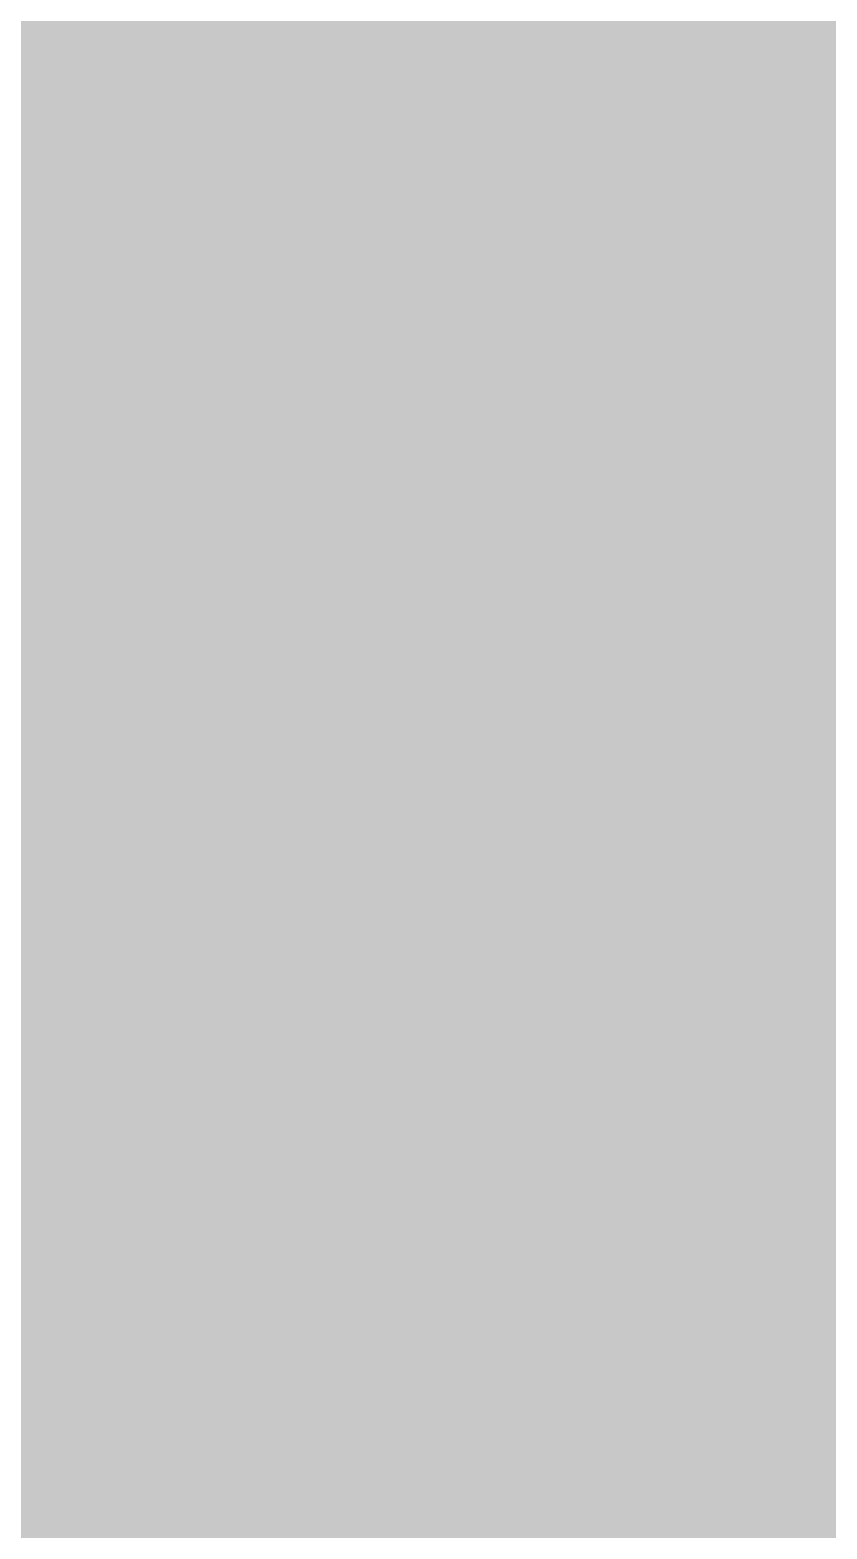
# Model space of a CAD drawing. Header units: inches. Extents: x 0 to 594, y 0 to 420.
# Drawn here: x 364.837 to 365.234, y 297.322 to 298.07 of the extents above; entities that cross this region are included whole.
import ezdxf

# ---------------------------------------------------------------- set-up
doc = ezdxf.new("R2010")
doc.units = ezdxf.units.IN
doc.layers.add('Sheet', color=255, linetype='Continuous')

msp = doc.modelspace()

# ---------------------------------------------------------------- linework, layer by layer
at = {"layer": 'Sheet'}
for points in [[(365.00091, 301.59503, 0.29972, 0.29972, 0), (365.00091, 297.49627, 0.29972, 0.29972, 0)], [(364.67613, 297.88823, 0.29972, 0.29972, 0), (364.69853, 297.89942, 0.29972, 0.29972, 0), (364.72093, 297.91062, 0.29972, 0.29972, 0), (364.74333, 297.93302, 0.29972, 0.29972, 0), (364.75453, 297.94422, 0.29972, 0.29972, 0), (364.77692, 297.95542, 0.29972, 0.29972, 0), (364.79932, 297.95542, 0.29972, 0.29972, 0), (364.82172, 297.96662, 0.29972, 0.29972, 0), (364.85532, 297.97782, 0.29972, 0.29972, 0), (364.87772, 297.98902, 0.29972, 0.29972, 0), (364.90011, 297.98902, 0.29972, 0.29972, 0), (364.92251, 297.98902, 0.29972, 0.29972, 0), (364.94491, 298.00021, 0.29972, 0.29972, 0), (364.97851, 298.00021, 0.29972, 0.29972, 0), (365.00091, 298.00021, 0.29972, 0.29972, 0)], [(364.67613, 297.88823, 0.29972, 0.29972, 0), (364.69853, 297.89942, 0.29972, 0.29972, 0), (364.72093, 297.91062, 0.29972, 0.29972, 0), (364.74333, 297.93302, 0.29972, 0.29972, 0), (364.75453, 297.94422, 0.29972, 0.29972, 0), (364.77692, 297.95542, 0.29972, 0.29972, 0), (364.79932, 297.95542, 0.29972, 0.29972, 0), (364.82172, 297.96662, 0.29972, 0.29972, 0), (364.85532, 297.97782, 0.29972, 0.29972, 0), (364.87772, 297.98902, 0.29972, 0.29972, 0), (364.90011, 297.98902, 0.29972, 0.29972, 0), (364.92251, 297.98902, 0.29972, 0.29972, 0), (364.94491, 298.00021, 0.29972, 0.29972, 0), (364.97851, 298.00021, 0.29972, 0.29972, 0), (365.00091, 298.00021, 0.29972, 0.29972, 0)], [(364.67613, 297.88823, 0.29972, 0.29972, 0), (364.69853, 297.89942, 0.29972, 0.29972, 0), (364.72093, 297.91062, 0.29972, 0.29972, 0), (364.74333, 297.93302, 0.29972, 0.29972, 0), (364.75453, 297.94422, 0.29972, 0.29972, 0), (364.77692, 297.95542, 0.29972, 0.29972, 0), (364.79932, 297.95542, 0.29972, 0.29972, 0), (364.82172, 297.96662, 0.29972, 0.29972, 0), (364.85532, 297.97782, 0.29972, 0.29972, 0), (364.87772, 297.98902, 0.29972, 0.29972, 0), (364.90011, 297.98902, 0.29972, 0.29972, 0), (364.92251, 297.98902, 0.29972, 0.29972, 0), (364.94491, 298.00021, 0.29972, 0.29972, 0), (364.97851, 298.00021, 0.29972, 0.29972, 0), (365.00091, 298.00021, 0.29972, 0.29972, 0)], [(364.67613, 297.88823, 0.29972, 0.29972, 0), (364.69853, 297.89942, 0.29972, 0.29972, 0), (364.72093, 297.91062, 0.29972, 0.29972, 0), (364.74333, 297.93302, 0.29972, 0.29972, 0), (364.75453, 297.94422, 0.29972, 0.29972, 0), (364.77692, 297.95542, 0.29972, 0.29972, 0), (364.79932, 297.95542, 0.29972, 0.29972, 0), (364.82172, 297.96662, 0.29972, 0.29972, 0), (364.85532, 297.97782, 0.29972, 0.29972, 0), (364.87772, 297.98902, 0.29972, 0.29972, 0), (364.90011, 297.98902, 0.29972, 0.29972, 0), (364.92251, 297.98902, 0.29972, 0.29972, 0), (364.94491, 298.00021, 0.29972, 0.29972, 0), (364.97851, 298.00021, 0.29972, 0.29972, 0), (365.00091, 298.00021, 0.29972, 0.29972, 0)], [(364.67613, 297.88823, 0.29972, 0.29972, 0), (364.69853, 297.89942, 0.29972, 0.29972, 0), (364.72093, 297.91062, 0.29972, 0.29972, 0), (364.74333, 297.93302, 0.29972, 0.29972, 0), (364.75453, 297.94422, 0.29972, 0.29972, 0), (364.77692, 297.95542, 0.29972, 0.29972, 0), (364.79932, 297.95542, 0.29972, 0.29972, 0), (364.82172, 297.96662, 0.29972, 0.29972, 0), (364.85532, 297.97782, 0.29972, 0.29972, 0), (364.87772, 297.98902, 0.29972, 0.29972, 0), (364.90011, 297.98902, 0.29972, 0.29972, 0), (364.92251, 297.98902, 0.29972, 0.29972, 0), (364.94491, 298.00021, 0.29972, 0.29972, 0), (364.97851, 298.00021, 0.29972, 0.29972, 0), (365.00091, 298.00021, 0.29972, 0.29972, 0)], [(364.67613, 297.88823, 0.29972, 0.29972, 0), (364.69853, 297.89942, 0.29972, 0.29972, 0), (364.72093, 297.91062, 0.29972, 0.29972, 0), (364.74333, 297.93302, 0.29972, 0.29972, 0), (364.75453, 297.94422, 0.29972, 0.29972, 0), (364.77692, 297.95542, 0.29972, 0.29972, 0), (364.79932, 297.95542, 0.29972, 0.29972, 0), (364.82172, 297.96662, 0.29972, 0.29972, 0), (364.85532, 297.97782, 0.29972, 0.29972, 0), (364.87772, 297.98902, 0.29972, 0.29972, 0), (364.90011, 297.98902, 0.29972, 0.29972, 0), (364.92251, 297.98902, 0.29972, 0.29972, 0), (364.94491, 298.00021, 0.29972, 0.29972, 0), (364.97851, 298.00021, 0.29972, 0.29972, 0), (365.00091, 298.00021, 0.29972, 0.29972, 0)], [(364.67613, 297.88823, 0.29972, 0.29972, 0), (364.69853, 297.89942, 0.29972, 0.29972, 0), (364.72093, 297.91062, 0.29972, 0.29972, 0), (364.74333, 297.93302, 0.29972, 0.29972, 0), (364.75453, 297.94422, 0.29972, 0.29972, 0), (364.77692, 297.95542, 0.29972, 0.29972, 0), (364.79932, 297.95542, 0.29972, 0.29972, 0), (364.82172, 297.96662, 0.29972, 0.29972, 0), (364.85532, 297.97782, 0.29972, 0.29972, 0), (364.87772, 297.98902, 0.29972, 0.29972, 0), (364.90011, 297.98902, 0.29972, 0.29972, 0), (364.92251, 297.98902, 0.29972, 0.29972, 0), (364.94491, 298.00021, 0.29972, 0.29972, 0), (364.97851, 298.00021, 0.29972, 0.29972, 0), (365.00091, 298.00021, 0.29972, 0.29972, 0)], [(364.67613, 297.88823, 0.29972, 0.29972, 0), (364.69853, 297.89942, 0.29972, 0.29972, 0), (364.72093, 297.91062, 0.29972, 0.29972, 0), (364.74333, 297.93302, 0.29972, 0.29972, 0), (364.75453, 297.94422, 0.29972, 0.29972, 0), (364.77692, 297.95542, 0.29972, 0.29972, 0), (364.79932, 297.95542, 0.29972, 0.29972, 0), (364.82172, 297.96662, 0.29972, 0.29972, 0), (364.85532, 297.97782, 0.29972, 0.29972, 0), (364.87772, 297.98902, 0.29972, 0.29972, 0), (364.90011, 297.98902, 0.29972, 0.29972, 0), (364.92251, 297.98902, 0.29972, 0.29972, 0), (364.94491, 298.00021, 0.29972, 0.29972, 0), (364.97851, 298.00021, 0.29972, 0.29972, 0), (365.00091, 298.00021, 0.29972, 0.29972, 0)], [(364.67613, 297.88823, 0.29972, 0.29972, 0), (364.69853, 297.89942, 0.29972, 0.29972, 0), (364.72093, 297.91062, 0.29972, 0.29972, 0), (364.74333, 297.93302, 0.29972, 0.29972, 0), (364.75453, 297.94422, 0.29972, 0.29972, 0), (364.77692, 297.95542, 0.29972, 0.29972, 0), (364.79932, 297.95542, 0.29972, 0.29972, 0), (364.82172, 297.96662, 0.29972, 0.29972, 0), (364.85532, 297.97782, 0.29972, 0.29972, 0), (364.87772, 297.98902, 0.29972, 0.29972, 0), (364.90011, 297.98902, 0.29972, 0.29972, 0), (364.92251, 297.98902, 0.29972, 0.29972, 0), (364.94491, 298.00021, 0.29972, 0.29972, 0), (364.97851, 298.00021, 0.29972, 0.29972, 0), (365.00091, 298.00021, 0.29972, 0.29972, 0)], [(364.67613, 297.88823, 0.29972, 0.29972, 0), (364.69853, 297.89942, 0.29972, 0.29972, 0), (364.72093, 297.91062, 0.29972, 0.29972, 0), (364.74333, 297.93302, 0.29972, 0.29972, 0), (364.75453, 297.94422, 0.29972, 0.29972, 0), (364.77692, 297.95542, 0.29972, 0.29972, 0), (364.79932, 297.95542, 0.29972, 0.29972, 0), (364.82172, 297.96662, 0.29972, 0.29972, 0), (364.85532, 297.97782, 0.29972, 0.29972, 0), (364.87772, 297.98902, 0.29972, 0.29972, 0), (364.90011, 297.98902, 0.29972, 0.29972, 0), (364.92251, 297.98902, 0.29972, 0.29972, 0), (364.94491, 298.00021, 0.29972, 0.29972, 0), (364.97851, 298.00021, 0.29972, 0.29972, 0), (365.00091, 298.00021, 0.29972, 0.29972, 0)], [(365.00091, 298.00021, 0.29972, 0.29972, 0), (365.00091, 298.00021, 0.29972, 0.29972, 0)], [(365.00091, 298.00021, 0.29972, 0.29972, 0), (365.0233, 298.00021, 0.29972, 0.29972, 0), (365.0569, 298.00021, 0.29972, 0.29972, 0), (365.0793, 297.98902, 0.29972, 0.29972, 0), (365.1017, 297.98902, 0.29972, 0.29972, 0), (365.1241, 297.98902, 0.29972, 0.29972, 0), (365.15769, 297.97782, 0.29972, 0.29972, 0), (365.18009, 297.96662, 0.29972, 0.29972, 0), (365.20249, 297.95542, 0.29972, 0.29972, 0), (365.22489, 297.95542, 0.29972, 0.29972, 0), (365.24729, 297.94422, 0.29972, 0.29972, 0), (365.26968, 297.93302, 0.29972, 0.29972, 0), (365.29208, 297.91062, 0.29972, 0.29972, 0), (365.30328, 297.89942, 0.29972, 0.29972, 0), (365.32568, 297.88823, 0.29972, 0.29972, 0), (365.34808, 297.86583, 0.29972, 0.29972, 0), (365.35928, 297.85463, 0.29972, 0.29972, 0), (365.38167, 297.83223, 0.29972, 0.29972, 0), (365.39287, 297.82103, 0.29972, 0.29972, 0)], [(365.00091, 298.00021, 0.29972, 0.29972, 0), (365.00091, 298.00021, 0.29972, 0.29972, 0)], [(365.00091, 298.00021, 0.29972, 0.29972, 0), (365.0233, 298.00021, 0.29972, 0.29972, 0), (365.0569, 298.00021, 0.29972, 0.29972, 0), (365.0793, 297.98902, 0.29972, 0.29972, 0), (365.1017, 297.98902, 0.29972, 0.29972, 0), (365.1241, 297.98902, 0.29972, 0.29972, 0), (365.15769, 297.97782, 0.29972, 0.29972, 0), (365.18009, 297.96662, 0.29972, 0.29972, 0), (365.20249, 297.95542, 0.29972, 0.29972, 0), (365.22489, 297.95542, 0.29972, 0.29972, 0), (365.24729, 297.94422, 0.29972, 0.29972, 0), (365.26968, 297.93302, 0.29972, 0.29972, 0), (365.29208, 297.91062, 0.29972, 0.29972, 0), (365.30328, 297.89942, 0.29972, 0.29972, 0), (365.32568, 297.88823, 0.29972, 0.29972, 0), (365.34808, 297.86583, 0.29972, 0.29972, 0), (365.35928, 297.85463, 0.29972, 0.29972, 0), (365.38167, 297.83223, 0.29972, 0.29972, 0), (365.39287, 297.82103, 0.29972, 0.29972, 0)], [(365.00091, 298.00021, 0.29972, 0.29972, 0), (365.00091, 298.00021, 0.29972, 0.29972, 0)], [(365.00091, 298.00021, 0.29972, 0.29972, 0), (365.0233, 298.00021, 0.29972, 0.29972, 0), (365.0569, 298.00021, 0.29972, 0.29972, 0), (365.0793, 297.98902, 0.29972, 0.29972, 0), (365.1017, 297.98902, 0.29972, 0.29972, 0), (365.1241, 297.98902, 0.29972, 0.29972, 0), (365.15769, 297.97782, 0.29972, 0.29972, 0), (365.18009, 297.96662, 0.29972, 0.29972, 0), (365.20249, 297.95542, 0.29972, 0.29972, 0), (365.22489, 297.95542, 0.29972, 0.29972, 0), (365.24729, 297.94422, 0.29972, 0.29972, 0), (365.26968, 297.93302, 0.29972, 0.29972, 0), (365.29208, 297.91062, 0.29972, 0.29972, 0), (365.30328, 297.89942, 0.29972, 0.29972, 0), (365.32568, 297.88823, 0.29972, 0.29972, 0), (365.34808, 297.86583, 0.29972, 0.29972, 0), (365.35928, 297.85463, 0.29972, 0.29972, 0), (365.38167, 297.83223, 0.29972, 0.29972, 0), (365.39287, 297.82103, 0.29972, 0.29972, 0)], [(365.00091, 298.00021, 0.29972, 0.29972, 0), (365.00091, 298.00021, 0.29972, 0.29972, 0)], [(365.00091, 298.00021, 0.29972, 0.29972, 0), (365.0233, 298.00021, 0.29972, 0.29972, 0), (365.0569, 298.00021, 0.29972, 0.29972, 0), (365.0793, 297.98902, 0.29972, 0.29972, 0), (365.1017, 297.98902, 0.29972, 0.29972, 0), (365.1241, 297.98902, 0.29972, 0.29972, 0), (365.15769, 297.97782, 0.29972, 0.29972, 0), (365.18009, 297.96662, 0.29972, 0.29972, 0), (365.20249, 297.95542, 0.29972, 0.29972, 0), (365.22489, 297.95542, 0.29972, 0.29972, 0), (365.24729, 297.94422, 0.29972, 0.29972, 0), (365.26968, 297.93302, 0.29972, 0.29972, 0), (365.29208, 297.91062, 0.29972, 0.29972, 0), (365.30328, 297.89942, 0.29972, 0.29972, 0), (365.32568, 297.88823, 0.29972, 0.29972, 0), (365.34808, 297.86583, 0.29972, 0.29972, 0), (365.35928, 297.85463, 0.29972, 0.29972, 0), (365.38167, 297.83223, 0.29972, 0.29972, 0), (365.39287, 297.82103, 0.29972, 0.29972, 0)], [(365.00091, 298.00021, 0.29972, 0.29972, 0), (365.00091, 298.00021, 0.29972, 0.29972, 0)], [(365.00091, 298.00021, 0.29972, 0.29972, 0), (365.0233, 298.00021, 0.29972, 0.29972, 0), (365.0569, 298.00021, 0.29972, 0.29972, 0), (365.0793, 297.98902, 0.29972, 0.29972, 0), (365.1017, 297.98902, 0.29972, 0.29972, 0), (365.1241, 297.98902, 0.29972, 0.29972, 0), (365.15769, 297.97782, 0.29972, 0.29972, 0), (365.18009, 297.96662, 0.29972, 0.29972, 0), (365.20249, 297.95542, 0.29972, 0.29972, 0), (365.22489, 297.95542, 0.29972, 0.29972, 0), (365.24729, 297.94422, 0.29972, 0.29972, 0), (365.26968, 297.93302, 0.29972, 0.29972, 0), (365.29208, 297.91062, 0.29972, 0.29972, 0), (365.30328, 297.89942, 0.29972, 0.29972, 0), (365.32568, 297.88823, 0.29972, 0.29972, 0), (365.34808, 297.86583, 0.29972, 0.29972, 0), (365.35928, 297.85463, 0.29972, 0.29972, 0), (365.38167, 297.83223, 0.29972, 0.29972, 0), (365.39287, 297.82103, 0.29972, 0.29972, 0)], [(365.00091, 298.00021, 0.29972, 0.29972, 0), (365.00091, 298.00021, 0.29972, 0.29972, 0)], [(365.00091, 298.00021, 0.29972, 0.29972, 0), (365.0233, 298.00021, 0.29972, 0.29972, 0), (365.0569, 298.00021, 0.29972, 0.29972, 0), (365.0793, 297.98902, 0.29972, 0.29972, 0), (365.1017, 297.98902, 0.29972, 0.29972, 0), (365.1241, 297.98902, 0.29972, 0.29972, 0), (365.15769, 297.97782, 0.29972, 0.29972, 0), (365.18009, 297.96662, 0.29972, 0.29972, 0), (365.20249, 297.95542, 0.29972, 0.29972, 0), (365.22489, 297.95542, 0.29972, 0.29972, 0), (365.24729, 297.94422, 0.29972, 0.29972, 0), (365.26968, 297.93302, 0.29972, 0.29972, 0), (365.29208, 297.91062, 0.29972, 0.29972, 0), (365.30328, 297.89942, 0.29972, 0.29972, 0), (365.32568, 297.88823, 0.29972, 0.29972, 0), (365.34808, 297.86583, 0.29972, 0.29972, 0), (365.35928, 297.85463, 0.29972, 0.29972, 0), (365.38167, 297.83223, 0.29972, 0.29972, 0), (365.39287, 297.82103, 0.29972, 0.29972, 0)], [(365.00091, 298.00021, 0.29972, 0.29972, 0), (365.00091, 298.00021, 0.29972, 0.29972, 0)], [(365.00091, 298.00021, 0.29972, 0.29972, 0), (365.0233, 298.00021, 0.29972, 0.29972, 0), (365.0569, 298.00021, 0.29972, 0.29972, 0), (365.0793, 297.98902, 0.29972, 0.29972, 0), (365.1017, 297.98902, 0.29972, 0.29972, 0), (365.1241, 297.98902, 0.29972, 0.29972, 0), (365.15769, 297.97782, 0.29972, 0.29972, 0), (365.18009, 297.96662, 0.29972, 0.29972, 0), (365.20249, 297.95542, 0.29972, 0.29972, 0), (365.22489, 297.95542, 0.29972, 0.29972, 0), (365.24729, 297.94422, 0.29972, 0.29972, 0), (365.26968, 297.93302, 0.29972, 0.29972, 0), (365.29208, 297.91062, 0.29972, 0.29972, 0), (365.30328, 297.89942, 0.29972, 0.29972, 0), (365.32568, 297.88823, 0.29972, 0.29972, 0), (365.34808, 297.86583, 0.29972, 0.29972, 0), (365.35928, 297.85463, 0.29972, 0.29972, 0), (365.38167, 297.83223, 0.29972, 0.29972, 0), (365.39287, 297.82103, 0.29972, 0.29972, 0)], [(365.00091, 298.00021, 0.29972, 0.29972, 0), (365.00091, 298.00021, 0.29972, 0.29972, 0)], [(365.00091, 298.00021, 0.29972, 0.29972, 0), (365.0233, 298.00021, 0.29972, 0.29972, 0), (365.0569, 298.00021, 0.29972, 0.29972, 0), (365.0793, 297.98902, 0.29972, 0.29972, 0), (365.1017, 297.98902, 0.29972, 0.29972, 0), (365.1241, 297.98902, 0.29972, 0.29972, 0), (365.15769, 297.97782, 0.29972, 0.29972, 0), (365.18009, 297.96662, 0.29972, 0.29972, 0), (365.20249, 297.95542, 0.29972, 0.29972, 0), (365.22489, 297.95542, 0.29972, 0.29972, 0), (365.24729, 297.94422, 0.29972, 0.29972, 0), (365.26968, 297.93302, 0.29972, 0.29972, 0), (365.29208, 297.91062, 0.29972, 0.29972, 0), (365.30328, 297.89942, 0.29972, 0.29972, 0), (365.32568, 297.88823, 0.29972, 0.29972, 0), (365.34808, 297.86583, 0.29972, 0.29972, 0), (365.35928, 297.85463, 0.29972, 0.29972, 0), (365.38167, 297.83223, 0.29972, 0.29972, 0), (365.39287, 297.82103, 0.29972, 0.29972, 0)], [(365.00091, 298.00021, 0.29972, 0.29972, 0), (365.00091, 298.00021, 0.29972, 0.29972, 0)], [(365.00091, 298.00021, 0.29972, 0.29972, 0), (365.0233, 298.00021, 0.29972, 0.29972, 0), (365.0569, 298.00021, 0.29972, 0.29972, 0), (365.0793, 297.98902, 0.29972, 0.29972, 0), (365.1017, 297.98902, 0.29972, 0.29972, 0), (365.1241, 297.98902, 0.29972, 0.29972, 0), (365.15769, 297.97782, 0.29972, 0.29972, 0), (365.18009, 297.96662, 0.29972, 0.29972, 0), (365.20249, 297.95542, 0.29972, 0.29972, 0), (365.22489, 297.95542, 0.29972, 0.29972, 0), (365.24729, 297.94422, 0.29972, 0.29972, 0), (365.26968, 297.93302, 0.29972, 0.29972, 0), (365.29208, 297.91062, 0.29972, 0.29972, 0), (365.30328, 297.89942, 0.29972, 0.29972, 0), (365.32568, 297.88823, 0.29972, 0.29972, 0), (365.34808, 297.86583, 0.29972, 0.29972, 0), (365.35928, 297.85463, 0.29972, 0.29972, 0), (365.38167, 297.83223, 0.29972, 0.29972, 0), (365.39287, 297.82103, 0.29972, 0.29972, 0)], [(365.00091, 298.00021, 0.29972, 0.29972, 0), (365.00091, 298.00021, 0.29972, 0.29972, 0)], [(365.00091, 298.00021, 0.29972, 0.29972, 0), (365.0233, 298.00021, 0.29972, 0.29972, 0), (365.0569, 298.00021, 0.29972, 0.29972, 0), (365.0793, 297.98902, 0.29972, 0.29972, 0), (365.1017, 297.98902, 0.29972, 0.29972, 0), (365.1241, 297.98902, 0.29972, 0.29972, 0), (365.15769, 297.97782, 0.29972, 0.29972, 0), (365.18009, 297.96662, 0.29972, 0.29972, 0), (365.20249, 297.95542, 0.29972, 0.29972, 0), (365.22489, 297.95542, 0.29972, 0.29972, 0), (365.24729, 297.94422, 0.29972, 0.29972, 0), (365.26968, 297.93302, 0.29972, 0.29972, 0), (365.29208, 297.91062, 0.29972, 0.29972, 0), (365.30328, 297.89942, 0.29972, 0.29972, 0), (365.32568, 297.88823, 0.29972, 0.29972, 0), (365.34808, 297.86583, 0.29972, 0.29972, 0), (365.35928, 297.85463, 0.29972, 0.29972, 0), (365.38167, 297.83223, 0.29972, 0.29972, 0), (365.39287, 297.82103, 0.29972, 0.29972, 0)], [(364.77692, 297.95542, 0.09906, 0.09906, 0), (364.79932, 297.95542, 0.09906, 0.09906, 0), (364.82172, 297.96662, 0.09906, 0.09906, 0), (364.85532, 297.97782, 0.09906, 0.09906, 0), (364.87772, 297.98902, 0.09906, 0.09906, 0), (364.90011, 297.98902, 0.09906, 0.09906, 0), (364.92251, 297.98902, 0.09906, 0.09906, 0), (364.94491, 298.00021, 0.09906, 0.09906, 0), (364.97851, 298.00021, 0.09906, 0.09906, 0), (365.00091, 298.00021, 0.09906, 0.09906, 0)], [(364.77692, 297.95542, 0.09906, 0.09906, 0), (364.79932, 297.95542, 0.09906, 0.09906, 0), (364.82172, 297.96662, 0.09906, 0.09906, 0), (364.85532, 297.97782, 0.09906, 0.09906, 0), (364.87772, 297.98902, 0.09906, 0.09906, 0), (364.90011, 297.98902, 0.09906, 0.09906, 0), (364.92251, 297.98902, 0.09906, 0.09906, 0), (364.94491, 298.00021, 0.09906, 0.09906, 0), (364.97851, 298.00021, 0.09906, 0.09906, 0), (365.00091, 298.00021, 0.09906, 0.09906, 0)], [(364.77692, 297.95542, 0.09906, 0.09906, 0), (364.79932, 297.95542, 0.09906, 0.09906, 0), (364.82172, 297.96662, 0.09906, 0.09906, 0), (364.85532, 297.97782, 0.09906, 0.09906, 0), (364.87772, 297.98902, 0.09906, 0.09906, 0), (364.90011, 297.98902, 0.09906, 0.09906, 0), (364.92251, 297.98902, 0.09906, 0.09906, 0), (364.94491, 298.00021, 0.09906, 0.09906, 0), (364.97851, 298.00021, 0.09906, 0.09906, 0), (365.00091, 298.00021, 0.09906, 0.09906, 0)], [(364.77692, 297.95542, 0.09906, 0.09906, 0), (364.79932, 297.95542, 0.09906, 0.09906, 0), (364.82172, 297.96662, 0.09906, 0.09906, 0), (364.85532, 297.97782, 0.09906, 0.09906, 0), (364.87772, 297.98902, 0.09906, 0.09906, 0), (364.90011, 297.98902, 0.09906, 0.09906, 0), (364.92251, 297.98902, 0.09906, 0.09906, 0), (364.94491, 298.00021, 0.09906, 0.09906, 0), (364.97851, 298.00021, 0.09906, 0.09906, 0), (365.00091, 298.00021, 0.09906, 0.09906, 0)], [(364.77692, 297.95542, 0.09906, 0.09906, 0), (364.79932, 297.95542, 0.09906, 0.09906, 0), (364.82172, 297.96662, 0.09906, 0.09906, 0), (364.85532, 297.97782, 0.09906, 0.09906, 0), (364.87772, 297.98902, 0.09906, 0.09906, 0), (364.90011, 297.98902, 0.09906, 0.09906, 0), (364.92251, 297.98902, 0.09906, 0.09906, 0), (364.94491, 298.00021, 0.09906, 0.09906, 0), (364.97851, 298.00021, 0.09906, 0.09906, 0), (365.00091, 298.00021, 0.09906, 0.09906, 0)], [(364.77692, 297.95542, 0.09906, 0.09906, 0), (364.79932, 297.95542, 0.09906, 0.09906, 0), (364.82172, 297.96662, 0.09906, 0.09906, 0), (364.85532, 297.97782, 0.09906, 0.09906, 0), (364.87772, 297.98902, 0.09906, 0.09906, 0), (364.90011, 297.98902, 0.09906, 0.09906, 0), (364.92251, 297.98902, 0.09906, 0.09906, 0), (364.94491, 298.00021, 0.09906, 0.09906, 0), (364.97851, 298.00021, 0.09906, 0.09906, 0), (365.00091, 298.00021, 0.09906, 0.09906, 0)], [(364.77692, 297.95542, 0.09906, 0.09906, 0), (364.79932, 297.95542, 0.09906, 0.09906, 0), (364.82172, 297.96662, 0.09906, 0.09906, 0), (364.85532, 297.97782, 0.09906, 0.09906, 0), (364.87772, 297.98902, 0.09906, 0.09906, 0), (364.90011, 297.98902, 0.09906, 0.09906, 0), (364.92251, 297.98902, 0.09906, 0.09906, 0), (364.94491, 298.00021, 0.09906, 0.09906, 0), (364.97851, 298.00021, 0.09906, 0.09906, 0), (365.00091, 298.00021, 0.09906, 0.09906, 0)], [(364.77692, 297.95542, 0.09906, 0.09906, 0), (364.79932, 297.95542, 0.09906, 0.09906, 0), (364.82172, 297.96662, 0.09906, 0.09906, 0), (364.85532, 297.97782, 0.09906, 0.09906, 0), (364.87772, 297.98902, 0.09906, 0.09906, 0), (364.90011, 297.98902, 0.09906, 0.09906, 0), (364.92251, 297.98902, 0.09906, 0.09906, 0), (364.94491, 298.00021, 0.09906, 0.09906, 0), (364.97851, 298.00021, 0.09906, 0.09906, 0), (365.00091, 298.00021, 0.09906, 0.09906, 0)], [(364.77692, 297.95542, 0.09906, 0.09906, 0), (364.79932, 297.95542, 0.09906, 0.09906, 0), (364.82172, 297.96662, 0.09906, 0.09906, 0), (364.85532, 297.97782, 0.09906, 0.09906, 0), (364.87772, 297.98902, 0.09906, 0.09906, 0), (364.90011, 297.98902, 0.09906, 0.09906, 0), (364.92251, 297.98902, 0.09906, 0.09906, 0), (364.94491, 298.00021, 0.09906, 0.09906, 0), (364.97851, 298.00021, 0.09906, 0.09906, 0), (365.00091, 298.00021, 0.09906, 0.09906, 0)], [(364.77692, 297.95542, 0.09906, 0.09906, 0), (364.79932, 297.95542, 0.09906, 0.09906, 0), (364.82172, 297.96662, 0.09906, 0.09906, 0), (364.85532, 297.97782, 0.09906, 0.09906, 0), (364.87772, 297.98902, 0.09906, 0.09906, 0), (364.90011, 297.98902, 0.09906, 0.09906, 0), (364.92251, 297.98902, 0.09906, 0.09906, 0), (364.94491, 298.00021, 0.09906, 0.09906, 0), (364.97851, 298.00021, 0.09906, 0.09906, 0), (365.00091, 298.00021, 0.09906, 0.09906, 0)], [(365.00091, 298.00021, 0.09906, 0.09906, 0), (365.00091, 298.00021, 0.09906, 0.09906, 0)], [(365.00091, 298.00021, 0.09906, 0.09906, 0), (365.0233, 298.00021, 0.09906, 0.09906, 0), (365.0569, 298.00021, 0.09906, 0.09906, 0), (365.0793, 297.98902, 0.09906, 0.09906, 0), (365.1017, 297.98902, 0.09906, 0.09906, 0), (365.1241, 297.98902, 0.09906, 0.09906, 0), (365.15769, 297.97782, 0.09906, 0.09906, 0), (365.18009, 297.96662, 0.09906, 0.09906, 0), (365.20249, 297.95542, 0.09906, 0.09906, 0), (365.22489, 297.95542, 0.09906, 0.09906, 0), (365.24729, 297.94422, 0.09906, 0.09906, 0), (365.26968, 297.93302, 0.09906, 0.09906, 0), (365.29208, 297.91062, 0.09906, 0.09906, 0)], [(365.00091, 298.00021, 0.09906, 0.09906, 0), (365.00091, 298.00021, 0.09906, 0.09906, 0)], [(365.00091, 298.00021, 0.09906, 0.09906, 0), (365.0233, 298.00021, 0.09906, 0.09906, 0), (365.0569, 298.00021, 0.09906, 0.09906, 0), (365.0793, 297.98902, 0.09906, 0.09906, 0), (365.1017, 297.98902, 0.09906, 0.09906, 0), (365.1241, 297.98902, 0.09906, 0.09906, 0), (365.15769, 297.97782, 0.09906, 0.09906, 0), (365.18009, 297.96662, 0.09906, 0.09906, 0), (365.20249, 297.95542, 0.09906, 0.09906, 0), (365.22489, 297.95542, 0.09906, 0.09906, 0), (365.24729, 297.94422, 0.09906, 0.09906, 0), (365.26968, 297.93302, 0.09906, 0.09906, 0), (365.29208, 297.91062, 0.09906, 0.09906, 0)], [(365.00091, 298.00021, 0.09906, 0.09906, 0), (365.00091, 298.00021, 0.09906, 0.09906, 0)], [(365.00091, 298.00021, 0.09906, 0.09906, 0), (365.0233, 298.00021, 0.09906, 0.09906, 0), (365.0569, 298.00021, 0.09906, 0.09906, 0), (365.0793, 297.98902, 0.09906, 0.09906, 0), (365.1017, 297.98902, 0.09906, 0.09906, 0), (365.1241, 297.98902, 0.09906, 0.09906, 0), (365.15769, 297.97782, 0.09906, 0.09906, 0), (365.18009, 297.96662, 0.09906, 0.09906, 0), (365.20249, 297.95542, 0.09906, 0.09906, 0), (365.22489, 297.95542, 0.09906, 0.09906, 0), (365.24729, 297.94422, 0.09906, 0.09906, 0), (365.26968, 297.93302, 0.09906, 0.09906, 0), (365.29208, 297.91062, 0.09906, 0.09906, 0)], [(365.00091, 298.00021, 0.09906, 0.09906, 0), (365.00091, 298.00021, 0.09906, 0.09906, 0)], [(365.00091, 298.00021, 0.09906, 0.09906, 0), (365.0233, 298.00021, 0.09906, 0.09906, 0), (365.0569, 298.00021, 0.09906, 0.09906, 0), (365.0793, 297.98902, 0.09906, 0.09906, 0), (365.1017, 297.98902, 0.09906, 0.09906, 0), (365.1241, 297.98902, 0.09906, 0.09906, 0), (365.15769, 297.97782, 0.09906, 0.09906, 0), (365.18009, 297.96662, 0.09906, 0.09906, 0), (365.20249, 297.95542, 0.09906, 0.09906, 0), (365.22489, 297.95542, 0.09906, 0.09906, 0), (365.24729, 297.94422, 0.09906, 0.09906, 0), (365.26968, 297.93302, 0.09906, 0.09906, 0), (365.29208, 297.91062, 0.09906, 0.09906, 0)], [(365.00091, 298.00021, 0.09906, 0.09906, 0), (365.00091, 298.00021, 0.09906, 0.09906, 0)], [(365.00091, 298.00021, 0.09906, 0.09906, 0), (365.0233, 298.00021, 0.09906, 0.09906, 0), (365.0569, 298.00021, 0.09906, 0.09906, 0), (365.0793, 297.98902, 0.09906, 0.09906, 0), (365.1017, 297.98902, 0.09906, 0.09906, 0), (365.1241, 297.98902, 0.09906, 0.09906, 0), (365.15769, 297.97782, 0.09906, 0.09906, 0), (365.18009, 297.96662, 0.09906, 0.09906, 0), (365.20249, 297.95542, 0.09906, 0.09906, 0), (365.22489, 297.95542, 0.09906, 0.09906, 0), (365.24729, 297.94422, 0.09906, 0.09906, 0), (365.26968, 297.93302, 0.09906, 0.09906, 0), (365.29208, 297.91062, 0.09906, 0.09906, 0)], [(365.00091, 298.00021, 0.09906, 0.09906, 0), (365.00091, 298.00021, 0.09906, 0.09906, 0)], [(365.00091, 298.00021, 0.09906, 0.09906, 0), (365.0233, 298.00021, 0.09906, 0.09906, 0), (365.0569, 298.00021, 0.09906, 0.09906, 0), (365.0793, 297.98902, 0.09906, 0.09906, 0), (365.1017, 297.98902, 0.09906, 0.09906, 0), (365.1241, 297.98902, 0.09906, 0.09906, 0), (365.15769, 297.97782, 0.09906, 0.09906, 0), (365.18009, 297.96662, 0.09906, 0.09906, 0), (365.20249, 297.95542, 0.09906, 0.09906, 0), (365.22489, 297.95542, 0.09906, 0.09906, 0), (365.24729, 297.94422, 0.09906, 0.09906, 0), (365.26968, 297.93302, 0.09906, 0.09906, 0), (365.29208, 297.91062, 0.09906, 0.09906, 0)], [(365.00091, 298.00021, 0.09906, 0.09906, 0), (365.00091, 298.00021, 0.09906, 0.09906, 0)], [(365.00091, 298.00021, 0.09906, 0.09906, 0), (365.0233, 298.00021, 0.09906, 0.09906, 0), (365.0569, 298.00021, 0.09906, 0.09906, 0), (365.0793, 297.98902, 0.09906, 0.09906, 0), (365.1017, 297.98902, 0.09906, 0.09906, 0), (365.1241, 297.98902, 0.09906, 0.09906, 0), (365.15769, 297.97782, 0.09906, 0.09906, 0), (365.18009, 297.96662, 0.09906, 0.09906, 0), (365.20249, 297.95542, 0.09906, 0.09906, 0), (365.22489, 297.95542, 0.09906, 0.09906, 0), (365.24729, 297.94422, 0.09906, 0.09906, 0), (365.26968, 297.93302, 0.09906, 0.09906, 0), (365.29208, 297.91062, 0.09906, 0.09906, 0)], [(365.00091, 298.00021, 0.09906, 0.09906, 0), (365.00091, 298.00021, 0.09906, 0.09906, 0)], [(365.00091, 298.00021, 0.09906, 0.09906, 0), (365.0233, 298.00021, 0.09906, 0.09906, 0), (365.0569, 298.00021, 0.09906, 0.09906, 0), (365.0793, 297.98902, 0.09906, 0.09906, 0), (365.1017, 297.98902, 0.09906, 0.09906, 0), (365.1241, 297.98902, 0.09906, 0.09906, 0), (365.15769, 297.97782, 0.09906, 0.09906, 0), (365.18009, 297.96662, 0.09906, 0.09906, 0), (365.20249, 297.95542, 0.09906, 0.09906, 0), (365.22489, 297.95542, 0.09906, 0.09906, 0), (365.24729, 297.94422, 0.09906, 0.09906, 0), (365.26968, 297.93302, 0.09906, 0.09906, 0), (365.29208, 297.91062, 0.09906, 0.09906, 0)], [(365.00091, 298.00021, 0.09906, 0.09906, 0), (365.00091, 298.00021, 0.09906, 0.09906, 0)], [(365.00091, 298.00021, 0.09906, 0.09906, 0), (365.0233, 298.00021, 0.09906, 0.09906, 0), (365.0569, 298.00021, 0.09906, 0.09906, 0), (365.0793, 297.98902, 0.09906, 0.09906, 0), (365.1017, 297.98902, 0.09906, 0.09906, 0), (365.1241, 297.98902, 0.09906, 0.09906, 0), (365.15769, 297.97782, 0.09906, 0.09906, 0), (365.18009, 297.96662, 0.09906, 0.09906, 0), (365.20249, 297.95542, 0.09906, 0.09906, 0), (365.22489, 297.95542, 0.09906, 0.09906, 0), (365.24729, 297.94422, 0.09906, 0.09906, 0), (365.26968, 297.93302, 0.09906, 0.09906, 0), (365.29208, 297.91062, 0.09906, 0.09906, 0)], [(365.00091, 298.00021, 0.09906, 0.09906, 0), (365.00091, 298.00021, 0.09906, 0.09906, 0)], [(365.00091, 298.00021, 0.09906, 0.09906, 0), (365.0233, 298.00021, 0.09906, 0.09906, 0), (365.0569, 298.00021, 0.09906, 0.09906, 0), (365.0793, 297.98902, 0.09906, 0.09906, 0), (365.1017, 297.98902, 0.09906, 0.09906, 0), (365.1241, 297.98902, 0.09906, 0.09906, 0), (365.15769, 297.97782, 0.09906, 0.09906, 0), (365.18009, 297.96662, 0.09906, 0.09906, 0), (365.20249, 297.95542, 0.09906, 0.09906, 0), (365.22489, 297.95542, 0.09906, 0.09906, 0), (365.24729, 297.94422, 0.09906, 0.09906, 0), (365.26968, 297.93302, 0.09906, 0.09906, 0), (365.29208, 297.91062, 0.09906, 0.09906, 0)], [(357.50871, 297.49627, 0.29972, 0.29972, 0), (365.00091, 297.49627, 0.29972, 0.29972, 0)], [(365.00091, 293.3975, 0.29972, 0.29972, 0), (365.00091, 297.49627, 0.29972, 0.29972, 0)], [(375.0129, 297.48507, 0.29972, 0.29972, 0), (365.00091, 297.48507, 0.29972, 0.29972, 0)]]:
    msp.add_lwpolyline(points, format="xyseb", dxfattribs=at)
msp.add_lwpolyline([(364.74601, 297.50001, 0.508, 0.508, 1), (365.25401, 297.50001, 0.508, 0.508, 1)], format="xyseb", close=True, dxfattribs=at)

doc.saveas('drawing.dxf')
